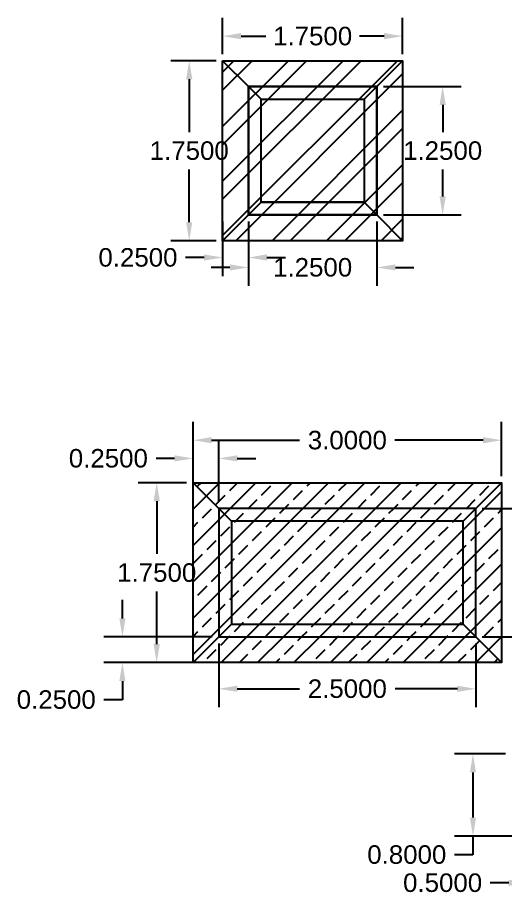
# Model space of a CAD drawing. Header units: inches. Extents: x -9.8 to 16, y -17.1 to 5.8.
# Drawn here: x -9.82 to -5.08, y -4.03 to 4.56 of the extents above; entities that cross this region are included whole.
import ezdxf

# ---------------------------------------------------------------- set-up
doc = ezdxf.new("R2010")
doc.units = ezdxf.units.IN
doc.header["$MEASUREMENT"] = 0
doc.styles.get("Standard").update_dxf_attribs({"font": 'arial.ttf'})
doc.dimstyles.get("Standard").update_dxf_attribs({"dimtxt": 0.18, "dimasz": 0.18, "dimexe": 0.18, "dimexo": 0.0625, "dimgap": 0.09, "dimtad": 0, "dimtih": 1, "dimtoh": 1, "dimdec": 4, "dimzin": 0, "dimdsep": 46, "dimtxsty": 'Standard', "dimcen": 0.09, "dimadec": 0, "dimazin": 0, "dimtfac": 1, "dimtdec": 4, "dimtofl": 0, "dimtmove": 0, "dimatfit": 3, "dimfxl": 1, "dimtolj": 1, "dimtzin": 0, "dimarcsym": 0})
pattern_1 = [(45, (-1.5273, 1.77797), (-0.176777, 0.176777), []), (45, (-1.35053, 1.77797), (-0.176777, 0.176777), [0.125, -0.0625])]

# ---------------------------------------------------------------- blocks, each defined once
blk = doc.blocks.new('*D0')
at = {"color": 0, "lineweight": -2, "transparency": 16777216}
for p, q in [((-7.8907, 4.1455), (-8.3331, 4.1455)), ((-8.1531, 3.9655), (-8.1531, 3.4524)), ((-8.1531, 2.5755), (-8.1531, 3.0886)), ((-7.8907, 2.3955), (-8.3331, 2.3955))]:
    blk.add_line(p, q, dxfattribs=at)
at = {"color": 0, "transparency": 16777216}
for points in [[(-8.1831, 3.9655), (-8.1231, 3.9655), (-8.1531, 4.1455)], [(-8.1831, 2.5755), (-8.1231, 2.5755), (-8.1531, 2.3955)]]:
    blk.add_solid(points, dxfattribs=at)
at = {"layer": 'Defpoints', "color": 0, "transparency": 16777216}
for p in [(-8.1531, 4.1455), (-7.8282, 4.1455), (-7.8282, 2.3955)]:
    blk.add_point(p, dxfattribs=at)
at = {"color": 0, "transparency": 16777216, "insert": (-8.1531, 3.2705), "char_height": 0.18, "attachment_point": 5}
blk.add_mtext('\\A1;1.7500', dxfattribs=at)
blk = doc.blocks.new('*D1')
at = {"color": 0, "lineweight": -2, "transparency": 16777216}
for p, q in [((-7.8282, 4.208), (-7.8282, 4.5644)), ((-6.0782, 4.208), (-6.0782, 4.5644)), ((-7.6482, 4.3844), (-7.408, 4.3844)), ((-6.2582, 4.3844), (-6.4983, 4.3844))]:
    blk.add_line(p, q, dxfattribs=at)
at = {"color": 0, "transparency": 16777216}
for points in [[(-7.6482, 4.4144), (-7.6482, 4.3544), (-7.8282, 4.3844)], [(-6.2582, 4.4144), (-6.2582, 4.3544), (-6.0782, 4.3844)]]:
    blk.add_solid(points, dxfattribs=at)
at = {"layer": 'Defpoints', "color": 0, "transparency": 16777216}
for p in [(-6.0782, 4.3844), (-7.8282, 4.1455), (-6.0782, 4.1455)]:
    blk.add_point(p, dxfattribs=at)
at = {"color": 0, "transparency": 16777216, "insert": (-6.9532, 4.3844), "char_height": 0.18, "attachment_point": 5}
blk.add_mtext('\\A1;1.7500', dxfattribs=at)
blk = doc.blocks.new('*D2')
at = {"color": 0, "lineweight": -2, "transparency": 16777216}
for p, q in [((-7.8282, 2.583), (-7.8282, 2.0521)), ((-7.5782, 2.583), (-7.5782, 2.0521)), ((-8.0082, 2.2321), (-8.1882, 2.2321)), ((-7.3982, 2.2321), (-7.2182, 2.2321))]:
    blk.add_line(p, q, dxfattribs=at)
at = {"color": 0, "transparency": 16777216}
for points in [[(-8.0082, 2.2621), (-8.0082, 2.2021), (-7.8282, 2.2321)], [(-7.3982, 2.2621), (-7.3982, 2.2021), (-7.5782, 2.2321)]]:
    blk.add_solid(points, dxfattribs=at)
at = {"layer": 'Defpoints', "color": 0, "transparency": 16777216}
for p in [(-7.8282, 2.6455), (-7.5782, 2.6455), (-7.8282, 2.2321)]:
    blk.add_point(p, dxfattribs=at)
at = {"color": 0, "transparency": 16777216, "insert": (-8.6515, 2.2321), "char_height": 0.18, "attachment_point": 5}
blk.add_mtext('\\A1;0.2500', dxfattribs=at)
blk = doc.blocks.new('*D3')
at = {"color": 0, "lineweight": -2, "transparency": 16777216}
for p, q in [((-7.5782, 2.583), (-7.5782, 1.9555)), ((-6.3282, 2.583), (-6.3282, 1.9555)), ((-7.7582, 2.1355), (-7.9382, 2.1355)), ((-6.1482, 2.1355), (-5.9682, 2.1355))]:
    blk.add_line(p, q, dxfattribs=at)
at = {"color": 0, "transparency": 16777216}
for points in [[(-7.7582, 2.1655), (-7.7582, 2.1055), (-7.5782, 2.1355)], [(-6.1482, 2.1655), (-6.1482, 2.1055), (-6.3282, 2.1355)]]:
    blk.add_solid(points, dxfattribs=at)
at = {"layer": 'Defpoints', "color": 0, "transparency": 16777216}
for p in [(-7.5782, 2.6455), (-6.3282, 2.6455), (-6.3282, 2.1355)]:
    blk.add_point(p, dxfattribs=at)
at = {"color": 0, "transparency": 16777216, "insert": (-6.9532, 2.1355), "char_height": 0.18, "attachment_point": 5}
blk.add_mtext('\\A1;1.2500', dxfattribs=at)
blk = doc.blocks.new('*D4')
at = {"color": 0, "lineweight": -2, "transparency": 16777216}
for p, q in [((-6.2657, 3.8955), (-5.5091, 3.8955)), ((-5.6891, 3.7155), (-5.6891, 3.4524)), ((-5.6891, 2.8255), (-5.6891, 3.0886)), ((-6.2657, 2.6455), (-5.5091, 2.6455))]:
    blk.add_line(p, q, dxfattribs=at)
at = {"color": 0, "transparency": 16777216}
for points in [[(-5.7191, 3.7155), (-5.6591, 3.7155), (-5.6891, 3.8955)], [(-5.7191, 2.8255), (-5.6591, 2.8255), (-5.6891, 2.6455)]]:
    blk.add_solid(points, dxfattribs=at)
at = {"layer": 'Defpoints', "color": 0, "transparency": 16777216}
for p in [(-6.3282, 3.8955), (-5.6891, 3.8955), (-6.3282, 2.6455)]:
    blk.add_point(p, dxfattribs=at)
at = {"color": 0, "transparency": 16777216, "insert": (-5.6891, 3.2705), "char_height": 0.18, "attachment_point": 5}
blk.add_mtext('\\A1;1.2500', dxfattribs=at)
blk = doc.blocks.new('*D16')
at = {"color": 0, "lineweight": -2, "transparency": 16777216}
for p, q in [((-8.1786, 0.042), (-8.6491, 0.042)), ((-8.4691, -0.138), (-8.4691, -0.6511)), ((-8.4691, -1.528), (-8.4691, -1.0149)), ((-8.1786, -1.708), (-8.6491, -1.708))]:
    blk.add_line(p, q, dxfattribs=at)
at = {"color": 0, "transparency": 16777216}
for points in [[(-8.4991, -0.138), (-8.4391, -0.138), (-8.4691, 0.042)], [(-8.4991, -1.528), (-8.4391, -1.528), (-8.4691, -1.708)]]:
    blk.add_solid(points, dxfattribs=at)
at = {"layer": 'Defpoints', "color": 0, "transparency": 16777216}
for p in [(-8.4691, 0.042), (-8.1161, 0.042), (-8.1161, -1.708)]:
    blk.add_point(p, dxfattribs=at)
at = {"color": 0, "transparency": 16777216, "insert": (-8.4691, -0.833), "char_height": 0.18, "attachment_point": 5}
blk.add_mtext('\\A1;1.7500', dxfattribs=at)
blk = doc.blocks.new('*D17')
at = {"color": 0, "lineweight": -2, "transparency": 16777216}
for p, q in [((-8.8027, -1.278), (-8.8027, -1.098)), ((-7.9286, -1.458), (-8.9827, -1.458)), ((-7.9286, -1.708), (-8.9827, -1.708)), ((-8.8027, -1.888), (-8.8027, -2.068)), ((-8.8027, -2.068), (-8.9827, -2.068))]:
    blk.add_line(p, q, dxfattribs=at)
at = {"color": 0, "transparency": 16777216}
for points in [[(-8.8327, -1.278), (-8.7727, -1.278), (-8.8027, -1.458)], [(-8.8327, -1.888), (-8.7727, -1.888), (-8.8027, -1.708)]]:
    blk.add_solid(points, dxfattribs=at)
at = {"layer": 'Defpoints', "color": 0, "transparency": 16777216}
for p in [(-7.8661, -1.458), (-8.8027, -1.708), (-7.8661, -1.708)]:
    blk.add_point(p, dxfattribs=at)
at = {"color": 0, "transparency": 16777216, "insert": (-9.446, -2.068), "char_height": 0.18, "attachment_point": 5}
blk.add_mtext('\\A1;0.2500', dxfattribs=at)
blk = doc.blocks.new('*D18')
at = {"color": 0, "lineweight": -2, "transparency": 16777216}
for p, q in [((-8.1161, -0.1455), (-8.1161, 0.4585)), ((-7.8661, -0.1455), (-7.8661, 0.4585)), ((-8.2961, 0.2785), (-8.4761, 0.2785)), ((-7.6861, 0.2785), (-7.5061, 0.2785))]:
    blk.add_line(p, q, dxfattribs=at)
at = {"color": 0, "transparency": 16777216}
for points in [[(-8.2961, 0.3085), (-8.2961, 0.2485), (-8.1161, 0.2785)], [(-7.6861, 0.3085), (-7.6861, 0.2485), (-7.8661, 0.2785)]]:
    blk.add_solid(points, dxfattribs=at)
at = {"layer": 'Defpoints', "color": 0, "transparency": 16777216}
for p in [(-8.1161, 0.2785), (-8.1161, -0.208), (-7.8661, -0.208)]:
    blk.add_point(p, dxfattribs=at)
at = {"color": 0, "transparency": 16777216, "insert": (-8.9394, 0.2785), "char_height": 0.18, "attachment_point": 5}
blk.add_mtext('\\A1;0.2500', dxfattribs=at)
blk = doc.blocks.new('*D19')
at = {"color": 0, "lineweight": -2, "transparency": 16777216}
for p, q in [((-8.1161, 0.1045), (-8.1161, 0.6352)), ((-5.1161, 0.1045), (-5.1161, 0.6352)), ((-7.9361, 0.4552), (-7.0794, 0.4552)), ((-5.2961, 0.4552), (-6.1529, 0.4552))]:
    blk.add_line(p, q, dxfattribs=at)
at = {"color": 0, "transparency": 16777216}
for points in [[(-7.9361, 0.4852), (-7.9361, 0.4252), (-8.1161, 0.4552)], [(-5.2961, 0.4852), (-5.2961, 0.4252), (-5.1161, 0.4552)]]:
    blk.add_solid(points, dxfattribs=at)
at = {"layer": 'Defpoints', "color": 0, "transparency": 16777216}
for p in [(-5.1161, 0.4552), (-8.1161, 0.042), (-5.1161, 0.042)]:
    blk.add_point(p, dxfattribs=at)
at = {"color": 0, "transparency": 16777216, "insert": (-6.6161, 0.4552), "char_height": 0.18, "attachment_point": 5}
blk.add_mtext('\\A1;3.0000', dxfattribs=at)
blk = doc.blocks.new('*D20')
at = {"color": 0, "lineweight": -2, "transparency": 16777216}
for p, q in [((-7.8661, -1.5205), (-7.8661, -2.1422)), ((-5.3661, -1.5205), (-5.3661, -2.1422)), ((-7.6861, -1.9622), (-7.081, -1.9622)), ((-5.5461, -1.9622), (-6.1513, -1.9622))]:
    blk.add_line(p, q, dxfattribs=at)
at = {"color": 0, "transparency": 16777216}
for points in [[(-7.6861, -1.9322), (-7.6861, -1.9922), (-7.8661, -1.9622)], [(-5.5461, -1.9322), (-5.5461, -1.9922), (-5.3661, -1.9622)]]:
    blk.add_solid(points, dxfattribs=at)
at = {"layer": 'Defpoints', "color": 0, "transparency": 16777216}
for p in [(-7.8661, -1.458), (-5.3661, -1.458), (-5.3661, -1.9622)]:
    blk.add_point(p, dxfattribs=at)
at = {"color": 0, "transparency": 16777216, "insert": (-6.6161, -1.9622), "char_height": 0.18, "attachment_point": 5}
blk.add_mtext('\\A1;2.5000', dxfattribs=at)
blk = doc.blocks.new('*D21')
at = {"color": 0, "lineweight": -2, "transparency": 16777216}
for p, q in [((-5.3036, -0.208), (-4.4291, -0.208)), ((-4.6091, -0.388), (-4.6091, -0.6511)), ((-4.6091, -1.278), (-4.6091, -1.0149)), ((-5.3036, -1.458), (-4.4291, -1.458))]:
    blk.add_line(p, q, dxfattribs=at)
at = {"color": 0, "transparency": 16777216}
for points in [[(-4.6391, -0.388), (-4.5791, -0.388), (-4.6091, -0.208)], [(-4.6391, -1.278), (-4.5791, -1.278), (-4.6091, -1.458)]]:
    blk.add_solid(points, dxfattribs=at)
at = {"layer": 'Defpoints', "color": 0, "transparency": 16777216}
for p in [(-5.3661, -0.208), (-4.6091, -0.208), (-5.3661, -1.458)]:
    blk.add_point(p, dxfattribs=at)
at = {"color": 0, "transparency": 16777216, "insert": (-4.6091, -0.833), "char_height": 0.18, "attachment_point": 5}
blk.add_mtext('\\A1;1.2500', dxfattribs=at)
blk = doc.blocks.new('*D59')
at = {"color": 0, "lineweight": -2, "transparency": 16777216}
for p, q in [((-5.0787, -2.5954), (-5.5747, -2.5954)), ((-5.3947, -2.7754), (-5.3947, -3.2154)), ((-4.7537, -3.3954), (-5.5747, -3.3954)), ((-5.3947, -3.3954), (-5.3947, -3.5754)), ((-5.3947, -3.5754), (-5.5747, -3.5754))]:
    blk.add_line(p, q, dxfattribs=at)
at = {"color": 0, "transparency": 16777216}
for points in [[(-5.4247, -2.7754), (-5.3647, -2.7754), (-5.3947, -2.5954)], [(-5.4247, -3.2154), (-5.3647, -3.2154), (-5.3947, -3.3954)]]:
    blk.add_solid(points, dxfattribs=at)
at = {"layer": 'Defpoints', "color": 0, "transparency": 16777216}
for p in [(-5.0162, -2.5954), (-5.3947, -3.3954), (-4.6912, -3.3954)]:
    blk.add_point(p, dxfattribs=at)
at = {"color": 0, "transparency": 16777216, "insert": (-6.038, -3.5754), "char_height": 0.18, "attachment_point": 5}
blk.add_mtext('\\A1;0.8000', dxfattribs=at)
blk = doc.blocks.new('*D61')
at = {"color": 0, "lineweight": -2, "transparency": 16777216}
for p, q in [((-4.8662, -3.6579), (-4.8662, -4.0291)), ((-4.3662, -3.6579), (-4.3662, -4.0291)), ((-5.0462, -3.8491), (-5.2262, -3.8491)), ((-4.1862, -3.8491), (-4.0062, -3.8491))]:
    blk.add_line(p, q, dxfattribs=at)
at = {"color": 0, "transparency": 16777216}
for points in [[(-5.0462, -3.8191), (-5.0462, -3.8791), (-4.8662, -3.8491)], [(-4.1862, -3.8191), (-4.1862, -3.8791), (-4.3662, -3.8491)]]:
    blk.add_solid(points, dxfattribs=at)
at = {"layer": 'Defpoints', "color": 0, "transparency": 16777216}
for p in [(-4.8662, -3.5954), (-4.3662, -3.5954), (-4.8662, -3.8491)]:
    blk.add_point(p, dxfattribs=at)
at = {"color": 0, "transparency": 16777216, "insert": (-5.6895, -3.8491), "char_height": 0.18, "attachment_point": 5}
blk.add_mtext('\\A1;0.5000', dxfattribs=at)

msp = doc.modelspace()

# ---------------------------------------------------------------- hatches: boundary and pattern name
h = msp.add_hatch()
h.set_pattern_fill('ANSI32', color=256)
h.set_pattern_definition([(45, (-2.4211, 0.42745), (-0.265165, 0.265165), []), (45, (-2.24432, 0.42745), (-0.265165, 0.265165), [])])
h.paths.add_polyline_path([(-6.07817, 4.14555), (-7.82817, 4.14555), (-7.57817, 3.89555), (-6.32817, 3.89555)])
h.paths.add_polyline_path([(-6.32817, 3.89555), (-7.57817, 3.89555), (-7.57817, 2.64555), (-6.32817, 2.64555)])
h.paths.add_polyline_path([(-7.57817, 3.89555), (-7.82817, 4.14555), (-7.82817, 2.39555), (-7.57817, 2.64555)])
h.paths.add_polyline_path([(-6.32817, 2.64555), (-7.57817, 2.64555), (-7.82817, 2.39555), (-6.07817, 2.39555)])
h.paths.add_polyline_path([(-6.07817, 4.14555), (-6.32817, 3.89555), (-6.32817, 2.64555), (-6.07817, 2.39555)])
h = msp.add_hatch()
h.set_pattern_fill('ANSI33', color=256)
h.set_pattern_definition(pattern_1)
h.paths.add_polyline_path([(-7.86611, -0.20796), (-8.11611, 0.04204), (-8.11611, -1.70796), (-7.86611, -1.45796)])
h.paths.add_polyline_path([(-5.36611, -1.45796), (-7.86611, -1.45796), (-8.11611, -1.70796), (-5.11611, -1.70796)])
h.paths.add_polyline_path([(-5.11611, 0.04204), (-8.11611, 0.04204), (-7.86611, -0.20796), (-5.36611, -0.20796)])
h.paths.add_polyline_path([(-5.11611, 0.04204), (-5.36611, -0.20796), (-5.36611, -1.45796), (-5.11611, -1.70796)])
h = msp.add_hatch()
h.set_pattern_fill('ANSI33', color=256)
h.set_pattern_definition(pattern_1)
h.paths.add_polyline_path([(-5.36611, -1.45796), (-5.36611, -0.20796), (-7.86611, -0.20796), (-7.86611, -1.45796)])

# ---------------------------------------------------------------- linework, layer by layer
for p, q in [((-7.82817, 4.14555), (-7.57817, 3.89555)), ((-7.57817, 3.89555, 1.2), (-7.82817, 4.14555)), ((-6.32817, 3.89555), (-6.07817, 4.14555)), ((-6.07817, 4.14555), (-6.32817, 3.89555, 1.2)), ((-6.07817, 4.14555), (-6.07817, 4.14555)), ((-7.45317, 3.77055, 1), (-7.67817, 3.99555)), ((-6.45317, 3.77055, 1), (-6.22817, 3.99555)), ((-7.45317, 2.77055, 1), (-7.67817, 2.54555)), ((-6.45317, 2.77055, 1), (-6.22817, 2.54555)), ((-7.82817, 2.39555), (-7.57817, 2.64555)), ((-7.82817, 2.39555), (-7.57817, 2.64555, 1.2)), ((-7.57817, 2.64555, 1.2), (-7.82817, 2.39555)), ((-6.32817, 2.64555), (-6.07817, 2.39555)), ((-6.07817, 2.39555), (-6.32817, 2.64555, 1.2)), ((-7.82817, 2.39555), (-7.82817, 2.54555)), ((-7.86611, -0.20796), (-8.11611, 0.04204)), ((-8.11611, 0.04204), (-7.86611, -0.20796, 1.2)), ((-5.11611, 0.04204), (-5.36611, -0.20796)), ((-7.96611, -0.10796), (-7.74111, -0.33296, 1)), ((-5.26611, -0.10796), (-5.49111, -0.33296, 1)), ((-7.96611, -1.55796), (-7.74111, -1.33296, 1)), ((-5.26611, -1.55796), (-5.49111, -1.33296, 1)), ((-8.11611, -1.70796), (-7.86611, -1.45796)), ((-8.11611, -1.70796), (-7.86611, -1.45796, 1.2)), ((-5.11611, -1.70796), (-5.36611, -1.45796))]:
    msp.add_line(p, q)
at = {"extrusion": (0, 0, -1)}
for p, q in [((-7.45317, 2.77055, 1), (-7.45317, 3.77055, 1)), ((-6.95317, 2.77055, 1), (-7.45317, 2.77055, 1)), ((-7.45317, 2.77055, 1), (-6.45317, 2.77055, 1))]:
    msp.add_line(p, q, dxfattribs=at)
at = {"color": 0}
for p, q in [((-5.11611, 0.04204), (-5.36611, -0.20796, 1.2)), ((-5.11611, -1.70796), (-5.36611, -1.45796, 1.2))]:
    msp.add_line(p, q, dxfattribs=at)
for points in [[(-7.82817, 4.14555), (-6.07817, 4.14555), (-6.07817, 2.39555), (-7.82817, 2.39555)], [(-6.32817, 3.89555), (-7.57817, 3.89555), (-7.57817, 2.64555), (-6.32817, 2.64555)], [(-8.11611, 0.04204), (-5.11611, 0.04204), (-5.11611, -1.70796), (-8.11611, -1.70796)], [(-7.86611, -1.45796), (-5.36611, -1.45796), (-5.36611, -0.20796), (-7.86611, -0.20796)]]:
    msp.add_lwpolyline(points, close=True)
for points, elevation in [([(-7.57817, 3.89555), (-6.32817, 3.89555), (-6.32817, 2.64555), (-7.57817, 2.64555)], 1.2), ([(-7.86611, -1.45796), (-5.36611, -1.45796), (-5.36611, -0.20796), (-7.86611, -0.20796)], 1.2), ([(-7.74111, -1.33296), (-5.49111, -1.33296), (-5.49111, -0.33296), (-7.74111, -0.33296)], 1)]:
    msp.add_lwpolyline(points, close=True, dxfattribs=dict(elevation=elevation))
at = {"extrusion": (0, 0, -1), "elevation": -1}
msp.add_lwpolyline([(7.45317, 2.77055), (7.45317, 3.77055), (6.45317, 3.77055), (6.45317, 2.77055)], close=True, dxfattribs=at)

# ---------------------------------------------------------------- dimensions: what is measured, and where the dimension line sits
for base, p1, p2, picture, middle in [((-6.07817, 4.38436), (-7.82817, 4.14555), (-6.07817, 4.14555), '*D1', (-6.95317, 4.38436)), ((-7.82817, 2.23211), (-7.57817, 2.64555), (-7.82817, 2.64555), '*D2', (-8.65149, 2.23211)), ((-6.32817, 2.13553), (-7.57817, 2.64555), (-6.32817, 2.64555), '*D3', (-6.95317, 2.13553)), ((-5.11611, 0.45522), (-8.11611, 0.04204), (-5.11611, 0.04204), '*D19', (-6.61611, 0.45522)), ((-8.11611, 0.27847), (-7.86611, -0.20796), (-8.11611, -0.20796), '*D18', (-8.93943, 0.27847)), ((-5.36611, -1.96223), (-7.86611, -1.45796), (-5.36611, -1.45796), '*D20', (-6.61611, -1.96223)), ((-4.86621, -3.84909), (-4.36621, -3.59545), (-4.86621, -3.59545), '*D61', (-5.68953, -3.84909))]:
    dim = msp.add_linear_dim(base=base, p1=p1, p2=p2, dimstyle='Standard')
    dim.commit()
    dim.dimension.update_dxf_attribs({"geometry": picture, "text_midpoint": middle})
for base, p1, p2, picture, middle in [((-8.15314, 4.14555), (-7.82817, 2.39555), (-7.82817, 4.14555), '*D0', (-8.15314, 3.27055)), ((-5.68908, 3.89555), (-6.32817, 2.64555), (-6.32817, 3.89555), '*D4', (-5.68908, 3.27055)), ((-8.46909, 0.04204), (-8.11611, -1.70796), (-8.11611, 0.04204), '*D16', (-8.46909, -0.83296)), ((-4.60914, -0.20796), (-5.36611, -1.45796), (-5.36611, -0.20796), '*D21', (-4.60914, -0.83296)), ((-8.80273, -1.70796), (-7.86611, -1.45796), (-7.86611, -1.70796), '*D17', (-9.44605, -2.06796)), ((-5.39467, -3.39545), (-5.01621, -2.59545), (-4.69121, -3.39545), '*D59', (-6.03799, -3.57545))]:
    dim = msp.add_linear_dim(base=base, p1=p1, p2=p2, angle=90, dimstyle='Standard')
    dim.commit()
    dim.dimension.update_dxf_attribs({"geometry": picture, "text_midpoint": middle})

doc.saveas('drawing.dxf')
